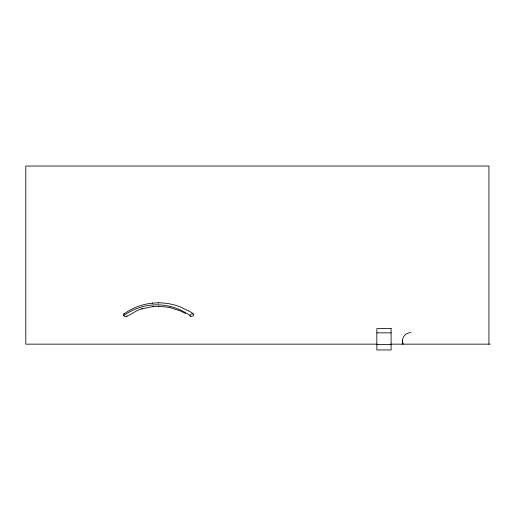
<?xml version="1.0" encoding="UTF-8"?>
<svg xmlns="http://www.w3.org/2000/svg" width="516" height="516" viewBox="0 0 516 516"><rect width="100%" height="100%" fill="white"/><g stroke="black" fill="none" stroke-linecap="round" stroke-linejoin="round"><path stroke-width="0.77" d="M402.467 340.128L402.977 344.159A8.462 8.462 0 0 1 402.467 340.128L403.215 337.503A8.462 8.462 0 0 1 410.871 332.639M193.326 313.992C191.784 312.69 188.411 315.998 190.888 316.753C199.615 314.296 184.186 309.413 182.425 307.826C163.462 299.357 139.946 301.783 123.453 314.379C123.324 315.508 124.421 316.36 125.394 316.669C131.122 315.153 136.082 309.89 142.293 308.762L141.913 308.897L153.11 306.523L152.678 306.549L158.799 306.227L158.373 306.246L169.706 307.439M127.026 316.102L126.626 316.611M123.853 313.87L124.62 313.728M152.233 303.111L152.659 303.092M158.206 302.802L158.638 302.776M376.848 332.852L391.096 332.852M376.977 344.159L25.8 344.159L25.8 166.029L488.936 166.029L488.936 344.159M390.67 344.159L490.2 344.159M376.848 344.591L391.096 344.591M169.3 307.343L180.258 310.884L185.476 313.496M123.75 315.515A70.808 62.707 90 0 1 190.004 315.515M391.096 328.595L376.848 328.595L376.848 349.971L391.096 349.971L391.096 328.595"/></g></svg>
